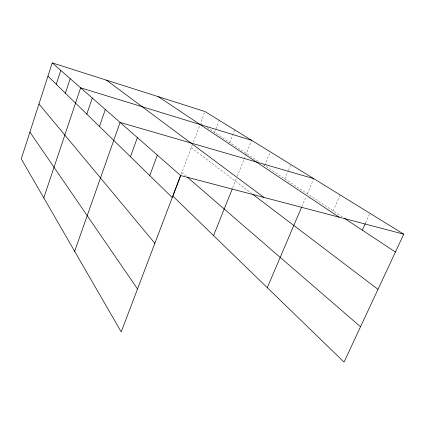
<?xml version="1.0" encoding="UTF-8"?>
<svg xmlns="http://www.w3.org/2000/svg" width="425" height="425" viewBox="0 0 425 425"><rect width="100%" height="100%" fill="white"/><g stroke="black" fill="none" stroke-linecap="round" stroke-linejoin="round"><path stroke-width="0.32" stroke-dasharray="2.12 1.59" d="M181.167 174.271L192.206 145.212M193.37 142.152L199.644 125.63M204.531 112.768L200.573 123.186L202.183 124.249M214.529 132.414L219.199 120.307M229.739 142.476L234.69 129.864M232.688 187.781L236.332 178.649M237.315 176.194L243.934 159.625M244.184 159.008L245.406 155.943M245.655 155.327L251.648 140.33M264.685 165.591L270.295 151.831M284.888 178.952L288.139 171.148M288.389 170.547L290.891 164.544M301.862 206.577L306.016 196.828M307.317 193.784L313.767 178.659M333.152 210.874L340.138 194.932M365.553 222.923L369.628 213.892M207.012 127.442L259.303 162.031M263.07 164.523L343.049 217.419M191.277 147.656L252.407 194.05M181.857 172.449L185.831 175.881"/><path stroke-width="0.64" d="M52.227 62.895L21.25 158.892L121.215 331.898L180.614 175.514L52.227 62.895L204.993 111.541L403.75 234.175L344.038 362.105L172.869 196.111L180.705 175.482M56.254 84.256L60.78 70.391M65.402 93.192L70.205 78.662M43.78 197.885L80.649 87.826L251.648 140.33M86.822 114.107L92.289 98.032M99.466 126.459L105.336 109.48M74.651 251.313L120.068 122.405L313.767 178.659M130.48 156.745L137.376 137.588M149.775 175.589L157.34 155.098M213.578 235.593L232.199 188.992M267.277 287.667L301.601 207.188M362.291 230.148L365.282 223.523M180.614 175.514L403.75 234.175M344.149 218.147L395.409 252.052M158.35 96.688L339.155 217.196M106.558 80.192L263.888 197.407M252.928 194.438L378 289.351M187.324 177.172L360.538 326.756M47.951 76.144L172.247 197.54M38.972 103.971L154.859 243.318M29.899 132.101L137.514 288.979"/></g></svg>
